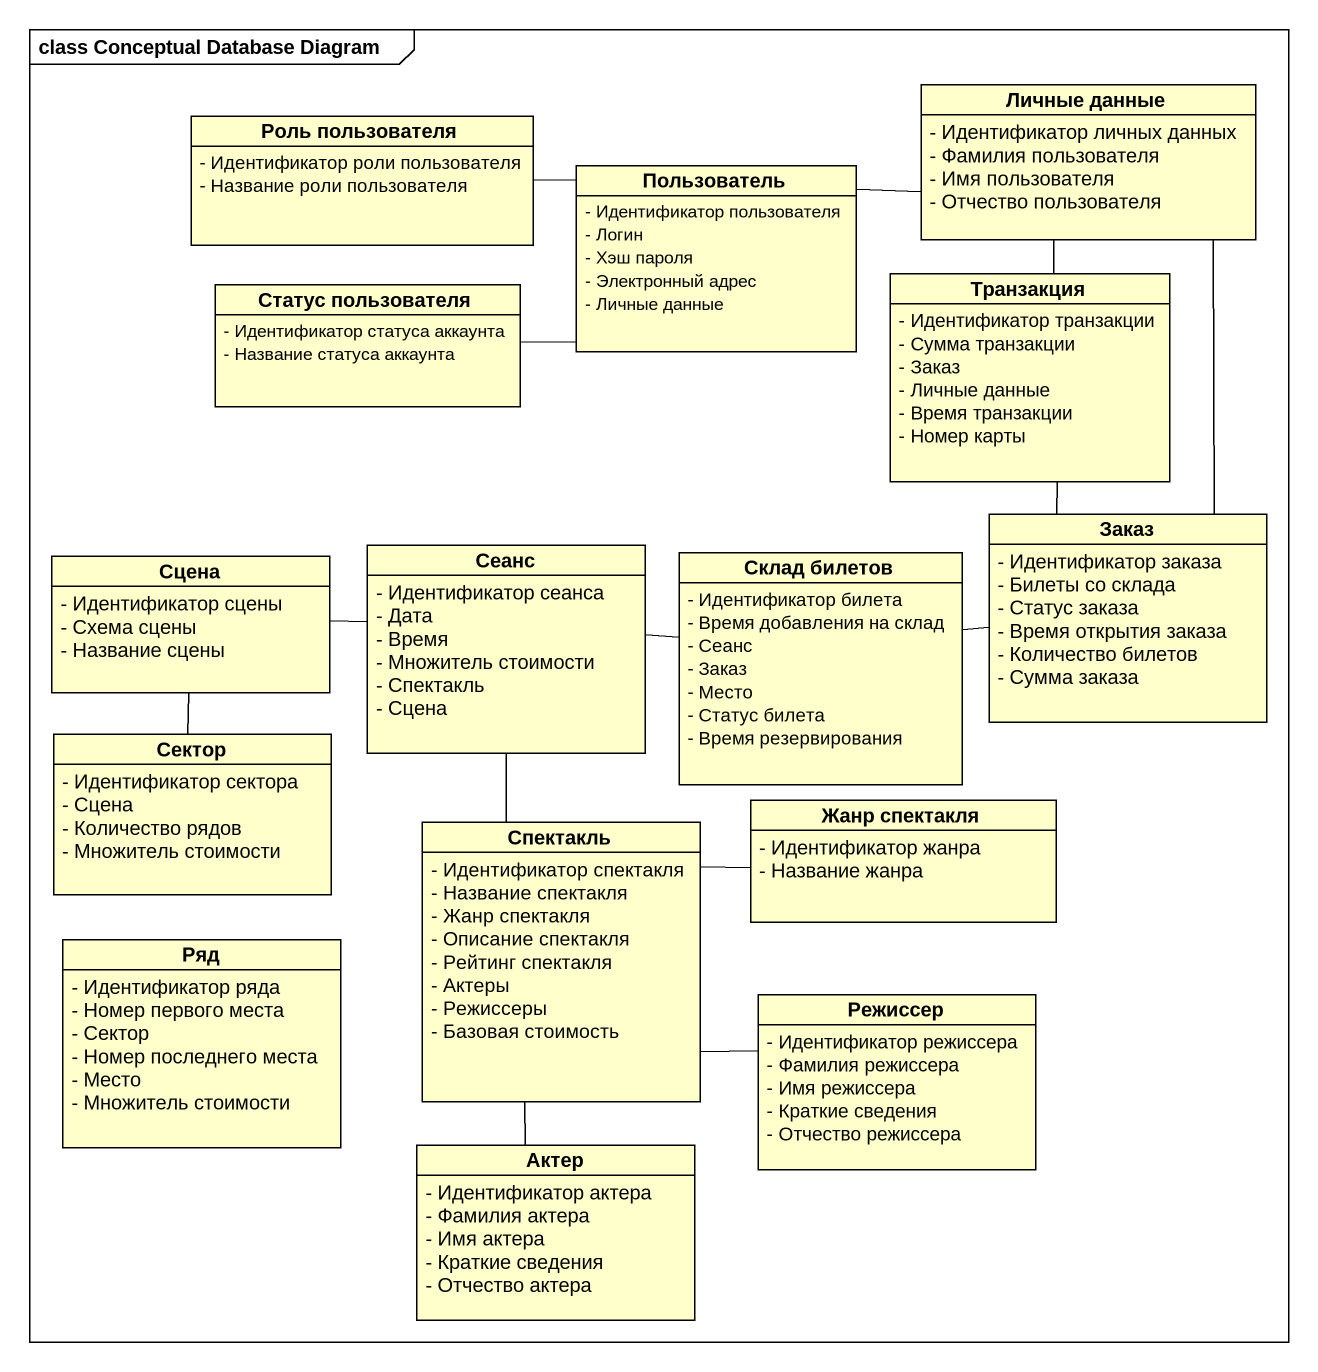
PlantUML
@startuml
mainframe class Conceptual Database Diagram
hide circle
hide empty members
skinparam classAttributeIconSize 0
class "Личные данные" as Личные_данные {
  - Идентификатор личных данных
  - Фамилия пользователя
  - Имя пользователя
  - Отчество пользователя
}
class "Роль пользователя" as Роль_пользователя {
  - Идентификатор роли пользователя
  - Название роли пользователя
}
class Пользователь {
  - Идентификатор пользователя
  - Логин
  - Хэш пароля
  - Электронный адрес
  - Личные данные
}
class Транзакция {
  - Идентификатор транзакции
  - Сумма транзакции
  - Заказ
  - Личные данные
  - Время транзакции
  - Номер карты
}
class "Статус пользователя" as Статус_пользователя {
  - Идентификатор статуса аккаунта
  - Название статуса аккаунта
}
class Заказ {
  - Идентификатор заказа
  - Билеты со склада
  - Статус заказа
  - Время открытия заказа
  - Количество билетов
  - Сумма заказа
}
class Сцена {
  - Идентификатор сцены
  - Схема сцены
  - Название сцены
}
class Сеанс {
  - Идентификатор сеанса
  - Дата
  - Время
  - Множитель стоимости
  - Спектакль
  - Сцена
}
class "Склад билетов" as Склад_билетов {
  - Идентификатор билета
  - Время добавления на склад
  - Сеанс
  - Заказ
  - Место
  - Статус билета
  - Время резервирования
}
class Сектор {
  - Идентификатор сектора
  - Сцена
  - Количество рядов
  - Множитель стоимости
}
class Спектакль {
  - Идентификатор спектакля
  - Название спектакля
  - Жанр спектакля
  - Описание спектакля
  - Рейтинг спектакля
  - Актеры
  - Режиссеры
  - Базовая стоимость
}
class "Жанр спектакля" as Жанр_спектакля {
  - Идентификатор жанра
  - Название жанра
}
class Ряд {
  - Идентификатор ряда
  - Номер первого места
  - Сектор
  - Номер последнего места
  - Место
  - Множитель стоимости
}
class Режиссер {
  - Идентификатор режиссера
  - Фамилия режиссера
  - Имя режиссера
  - Краткие сведения
  - Отчество режиссера
}
class Актер {
  - Идентификатор актера
  - Фамилия актера
  - Имя актера
  - Краткие сведения
  - Отчество актера
}
Личные_данные -- Транзакция
Личные_данные -- Заказ
Роль_пользователя -right- Пользователь
Пользователь -right- Личные_данные
Транзакция -- Заказ
Статус_пользователя -right- Пользователь
Сцена -right- Сеанс
Сцена -- Сектор
Сеанс -right- Склад_билетов
Склад_билетов -right- Заказ
Спектакль -up- Сеанс
Спектакль -right- Жанр_спектакля
Режиссер -left- Спектакль
Актер -up- Спектакль
@enduml
